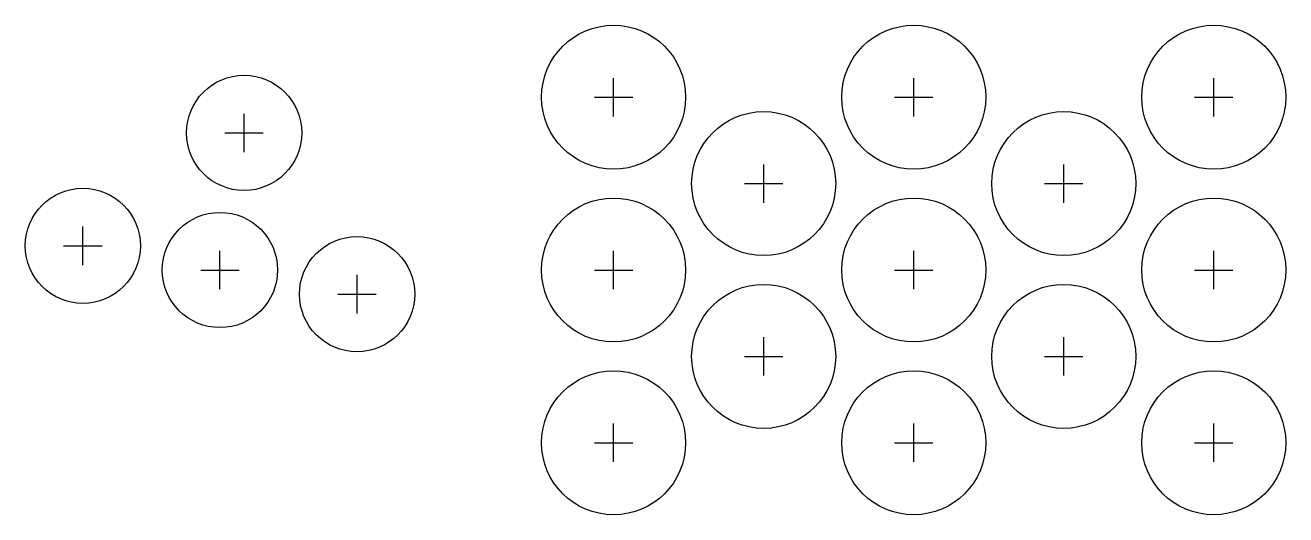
# Model space of a CAD drawing. Header units: millimetres. Extents: x -41 to 222, y -51 to 51.
import ezdxf

# ---------------------------------------------------------------- set-up
doc = ezdxf.new("R2010")
doc.units = ezdxf.units.MM
for name, color, linetype in [('BUTTONS_24', 1, 'Continuous'), ('BUTTONS_30', 5, 'Continuous'), ('REFERENCE', 8, 'Continuous')]:
    doc.layers.add(name, color=color, linetype=linetype)

msp = doc.modelspace()

# ---------------------------------------------------------------- linework, layer by layer
at = {"layer": 'BUTTONS_24'}
for centre in [(5.0358, 28.5594), (-28.5594, 5.0358), (0, 0), (28.5594, -5.0358)]:
    msp.add_circle(centre, 12, dxfattribs=at)
at = {"layer": 'BUTTONS_30'}
for centre in [(82, 36), (144.5, 36), (207, 36), (113.25, 18), (175.75, 18), (82, 0), (144.5, 0), (207, 0), (113.25, -18), (175.75, -18), (82, -36), (144.5, -36), (207, -36)]:
    msp.add_circle(centre, 15, dxfattribs=at)
at = {"layer": 'REFERENCE'}
for p, q in [((82, 32), (82, 40)), ((144.5, 32), (144.5, 40)), ((207, 32), (207, 40)), ((78, 36), (86, 36)), ((140.5, 36), (148.5, 36)), ((203, 36), (211, 36)), ((5.0358, 24.5594), (5.0358, 32.5594)), ((1.0358, 28.5594), (9.0358, 28.5594)), ((113.25, 14), (113.25, 22)), ((175.75, 14), (175.75, 22)), ((109.25, 18), (117.25, 18)), ((171.75, 18), (179.75, 18)), ((-28.5594, 1.0358), (-28.5594, 9.0358)), ((-32.5594, 5.0358), (-24.5594, 5.0358)), ((0, -4), (0, 4)), ((82, -4), (82, 4)), ((144.5, -4), (144.5, 4)), ((207, -4), (207, 4)), ((-4, 0), (4, 0)), ((78, 0), (86, 0)), ((140.5, 0), (148.5, 0)), ((203, 0), (211, 0)), ((28.5594, -9.0358), (28.5594, -1.0358)), ((24.5594, -5.0358), (32.5594, -5.0358)), ((113.25, -22), (113.25, -14)), ((175.75, -22), (175.75, -14)), ((109.25, -18), (117.25, -18)), ((171.75, -18), (179.75, -18)), ((82, -40), (82, -32)), ((144.5, -40), (144.5, -32)), ((207, -40), (207, -32)), ((78, -36), (86, -36)), ((140.5, -36), (148.5, -36)), ((203, -36), (211, -36))]:
    msp.add_line(p, q, dxfattribs=at)

doc.saveas('drawing.dxf')
